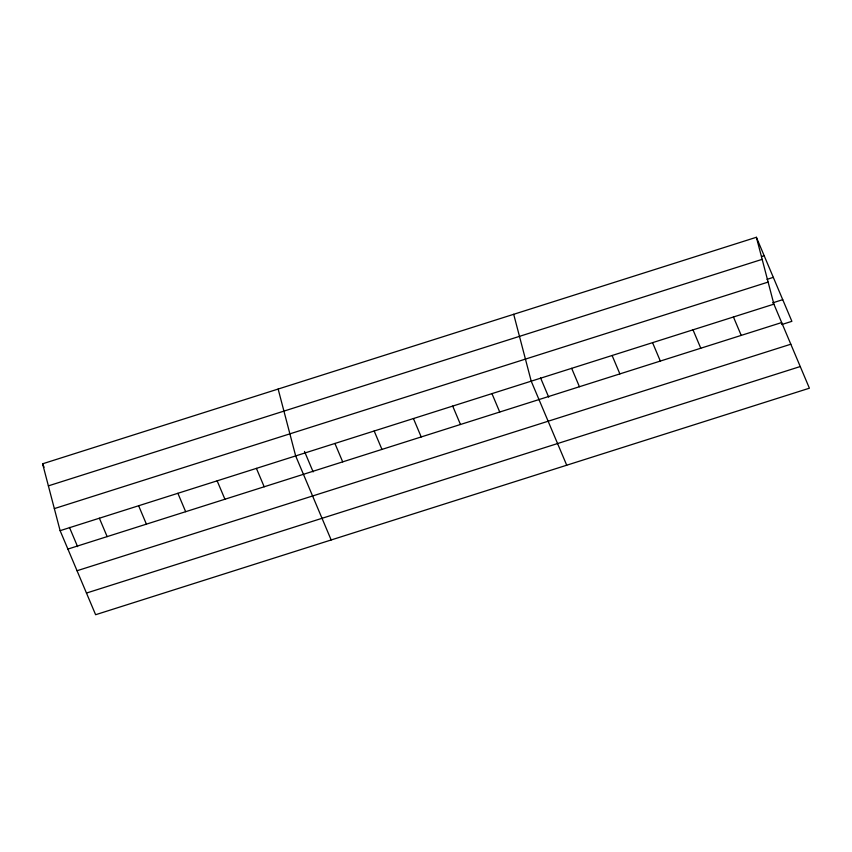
<?xml version="1.0" encoding="UTF-8"?>
<svg xmlns="http://www.w3.org/2000/svg" width="852" height="852" viewBox="0 0 852 852"><rect width="100%" height="100%" fill="white"/><g stroke="black" fill="none" stroke-linecap="round" stroke-linejoin="round"><path stroke-width="1.28" d="M756.384 237.282L773.893 304.153L809.4 388.203L95.616 614.718L60.119 530.668L42.6 463.797L756.384 237.282L791.881 321.332L781.774 324.537M761.624 256.495L764.159 255.685M48.383 485.864L762.157 259.349M766.992 279.36L773.307 277.347M54.336 508.601L768.121 282.087M772.626 302.875L782.732 299.67M60.119 530.668L773.893 304.153M67.894 549.071L781.667 322.557M77.042 570.733L790.826 344.219M86.467 593.056L800.252 366.541M733.444 316.987L741.219 335.39M692.995 329.82L700.781 348.234M652.557 342.653L660.332 361.067M612.109 355.497L619.883 373.9M571.66 368.33L579.435 386.733M540.562 377.894L548.688 397.149M566.718 465.213L531.211 381.163L513.692 314.292M491.955 393.624L499.73 412.038M452.7 406.084L460.474 424.488M413.433 418.545L421.207 436.948M374.177 431.005L381.952 449.409M334.921 443.455L342.696 461.869M304.505 451.432L313.142 471.891M331.172 539.966L295.665 455.916L278.146 389.044M256.409 468.376L264.184 486.78M217.143 480.837L224.928 499.24M177.887 493.297L185.661 511.701M138.631 505.747L146.406 524.161M99.375 518.208L107.15 536.622M42.6 463.797L44.059 467.247M69.459 527.388L77.596 546.643"/></g></svg>
